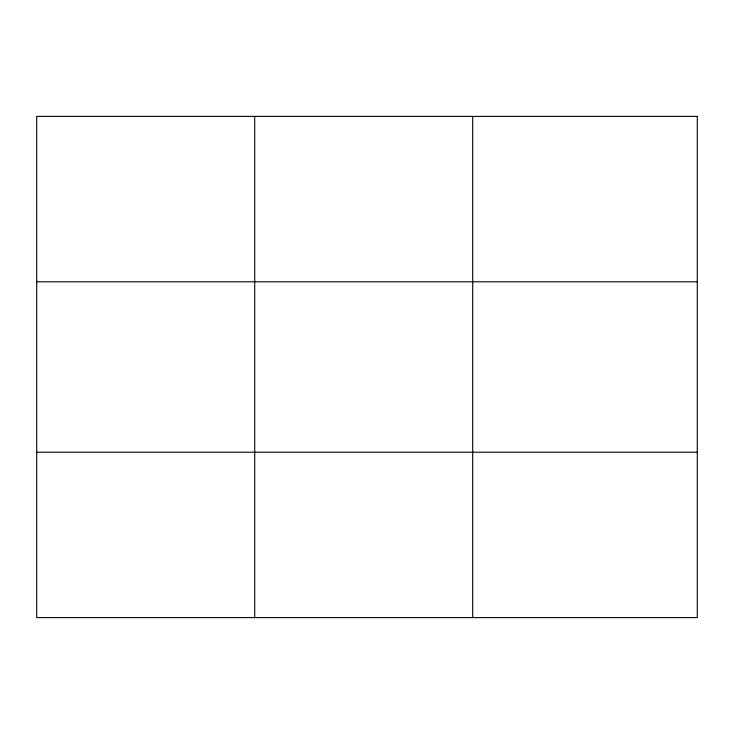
<?xml version="1.0" encoding="UTF-8"?>
<svg xmlns="http://www.w3.org/2000/svg" width="734" height="734" viewBox="0 0 734 734"><rect width="100%" height="100%" fill="white"/><g stroke="black" fill="none" stroke-linecap="round" stroke-linejoin="round"><path stroke-width="1.1" d="M254.698 617.606L254.698 116.394M472.696 617.606L472.696 116.394M36.7 281.792L697.3 281.792M36.7 452.208L697.3 452.208M697.3 116.394L697.3 617.606L36.7 617.606L36.7 116.394L697.3 116.394"/></g></svg>
